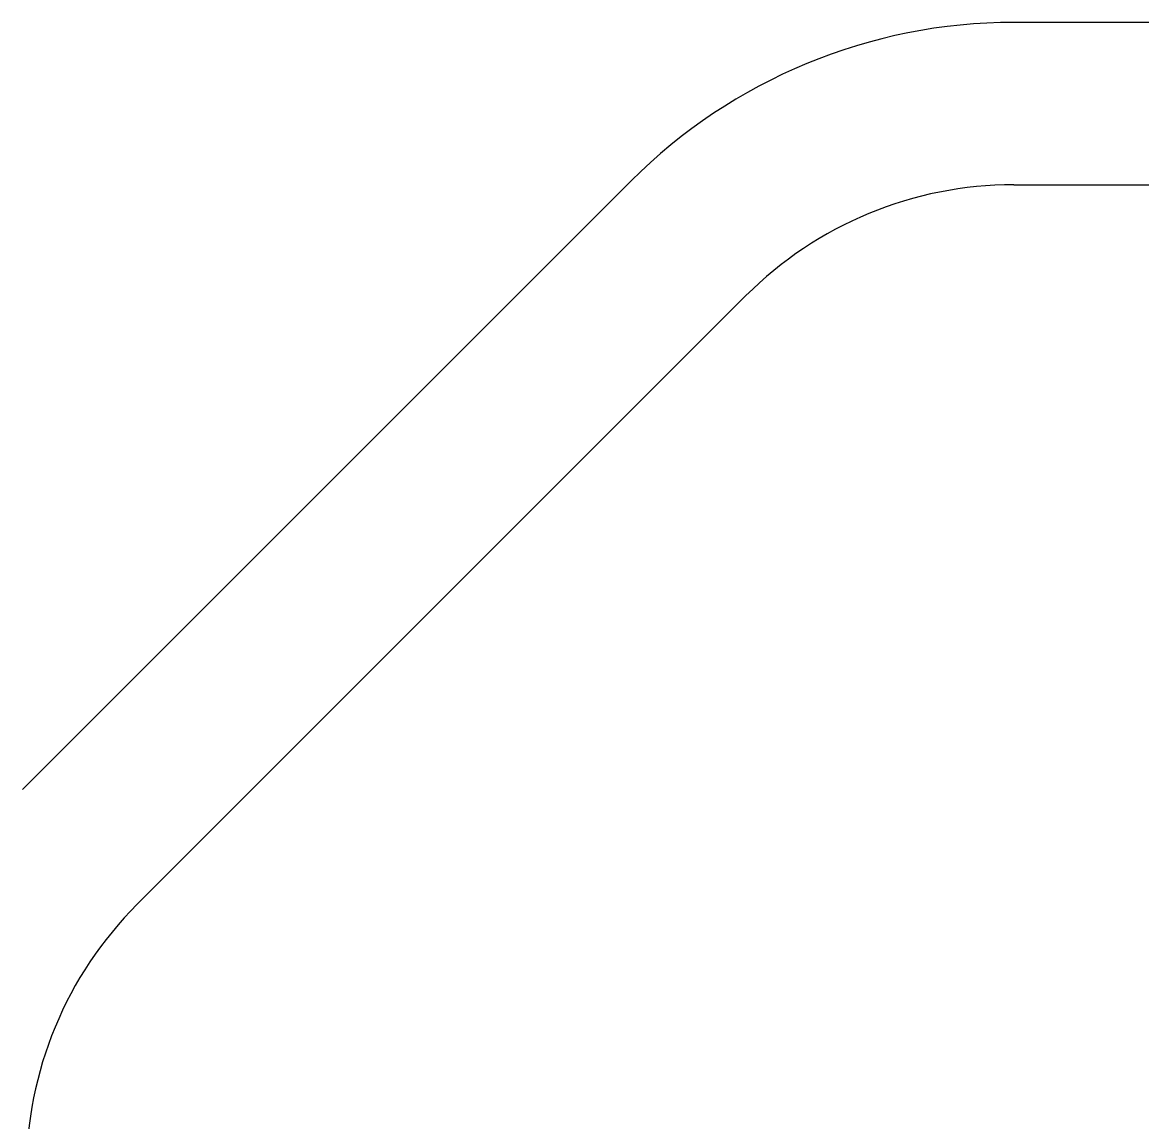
# Model space of a CAD drawing. Extents: x 4995099 to 5303443, y 4627657 to 4889583.
# Drawn here: x 5028056 to 5028672, y 4747158 to 4747764 of the extents above; entities that cross this region are included whole.
import ezdxf

# ---------------------------------------------------------------- set-up
doc = ezdxf.new("R2010")
doc.units = 0
doc.header["$LTSCALE"] = 1000
doc.header["$MEASUREMENT"] = 0
doc.layers.get('0').update_dxf_attribs({"color": 4, "linetype": 'CONTINUOUS'})

msp = doc.modelspace()

# ---------------------------------------------------------------- linework, layer by layer
at = {"linetype": 'Continuous'}
for p, q in [((5029345.65, 4747763.52), (5028601.5, 4747763.52)), ((5028391.02, 4747676.33), (5028056.15, 4747341.47)), ((5028601.5, 4747674.22), (5029345.65, 4747674.22)), ((5028119.3, 4747278.32), (5028454.16, 4747613.19))]:
    msp.add_line(p, q, dxfattribs=at)
for centre, radius, start, end in [((5028601.5, 4747465.86), 297.66, 90, 135.00001), ((5028601.5, 4747465.86), 208.36, 90, 135.00001), ((5028266.63, 4747130.99), 208.36, 135.00001, 180)]:
    msp.add_arc(centre, radius, start, end, dxfattribs=at)

doc.saveas('drawing.dxf')
